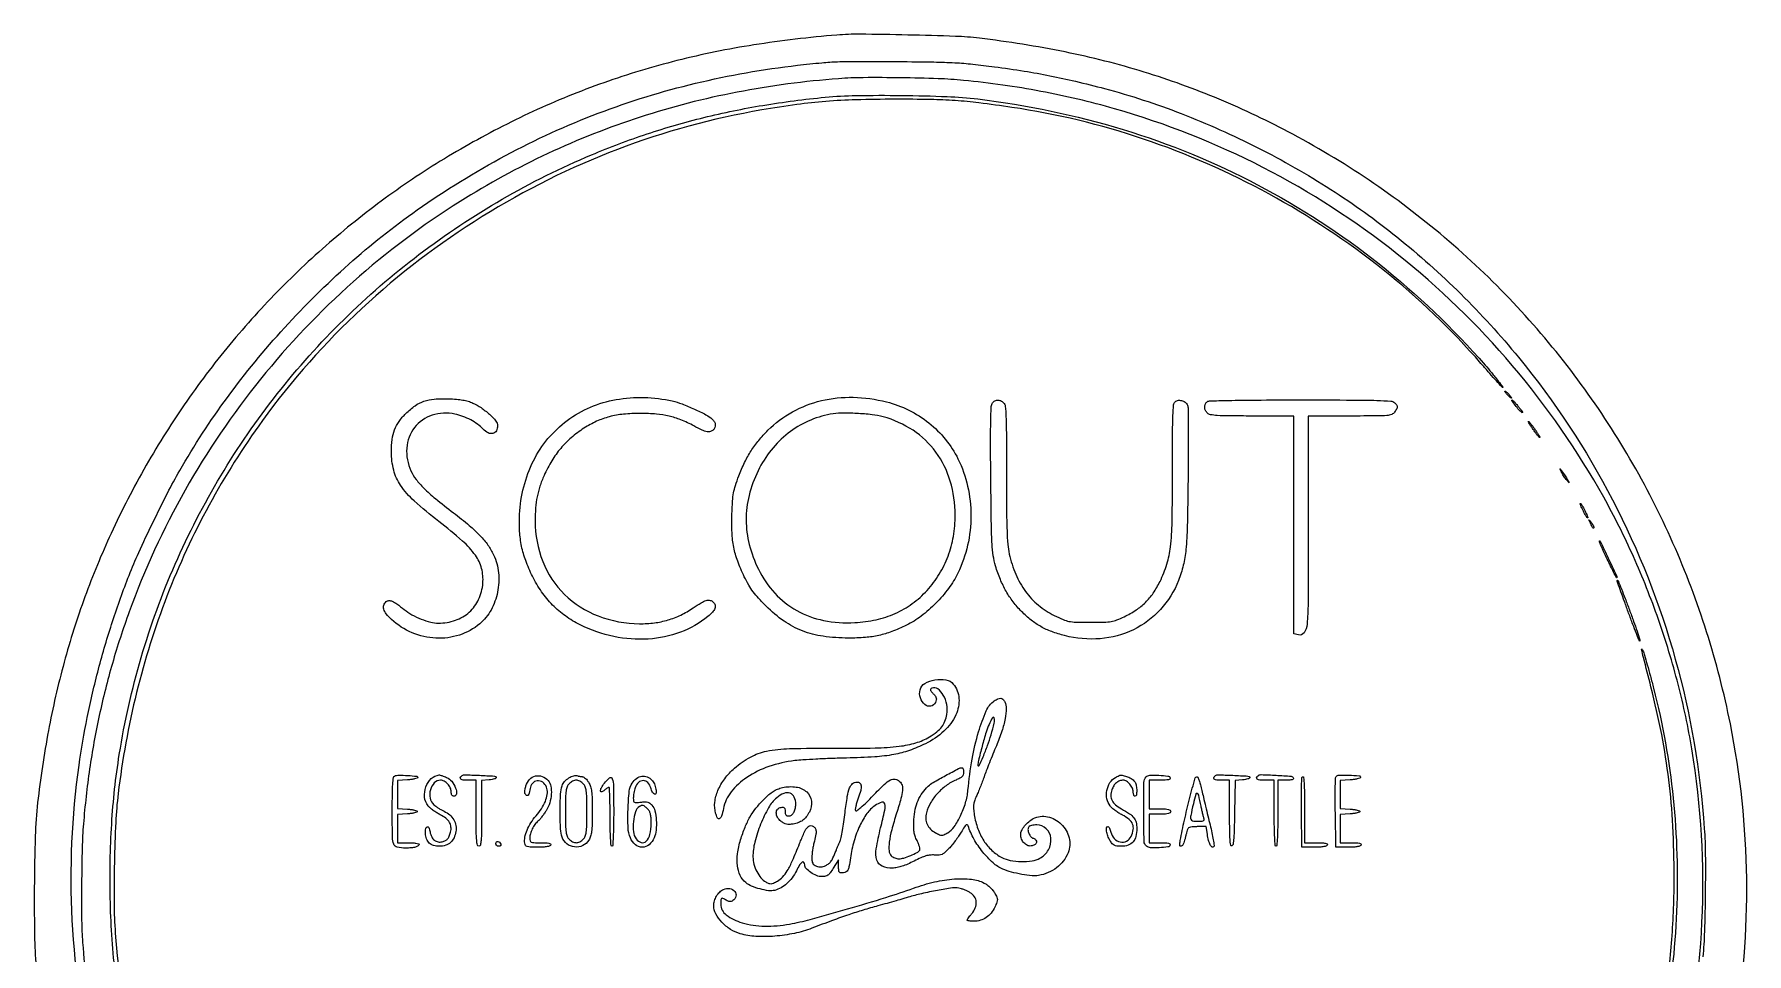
# Model space of a CAD drawing. Extents: x 0 to 960, y 0 to 960.
# Drawn here: x 0 to 960, y 445 to 960 of the extents above; entities that cross this region are included whole.
import ezdxf

# ---------------------------------------------------------------- set-up
doc = ezdxf.new("R2010")
doc.units = 0

msp = doc.modelspace()

# ---------------------------------------------------------------- linework, layer by layer
for points in [[(952.789233, 399.538783, 0.045292), (959.613566, 486.953732, 0.046314), (950.477466, 573.5, 0.05479), (918.32249, 674.85583, 0.055472), (865.018573, 766.353621, 0.055515), (792.947028, 843.833386, 0.055038), (705.39761, 903.814527, 0.023357), (664.115448, 923.451097, 0.02501), (622.100435, 938.658308, 0.024408), (577.851303, 949.884579, 0.020236), (529.862712, 957.589123, 0.020915), (516.408164, 958.62583, 0.003241), (489.687416, 959.3901, 0.003149), (462.943869, 959.813026, 0.022434), (450, 959.355314, 0.018942), (403.580265, 953.848151, 0.022657), (360.439787, 945.04597, 0.023414), (319.527049, 932.68545, 0.023152), (279.791581, 916.513593, 0.021634), (241.619235, 896.830846, 0.022221), (205.6405, 874.084782, 0.022281), (171.913873, 848.298765, 0.022026), (140.480669, 819.519331, 0.022026), (111.701235, 788.086127, 0.022281), (85.915218, 754.3595, 0.022221), (63.169154, 718.380765, 0.021634), (43.486407, 680.208419, 0.020889), (28.86367, 644.739607, 0.020691), (17.200157, 608.062283, 0.020247), (8.396796, 569.779385, 0.018164), (2.341581, 529.5, 0.020726), (0.997219, 510.714691, 0.006034), (0.477111, 481.707342, 0.005843), (0.645059, 452.883455, 0.024155), (1.790766, 435.5, 0.004498)], [(34.544123, 377.144473, -0.047175), (21.773273, 463.613191, -0.047887), (25.541954, 550.5, -0.01552), (30.113204, 577.116647, -0.01423), (36.43956, 604.187067, -0.014171), (44.327107, 630.972381, -0.015041), (53.579497, 656.73462, -0.013035), (58.992118, 669.502963, -0.00568), (66.809624, 686.178693, -0.0057), (75.070365, 702.80454, -0.011944), (81.947045, 715.5, -0.028738), (108.629252, 756.424629, -0.026018), (140.67108, 795.465265, -0.025998), (176.622702, 830.997648, -0.028571), (215, 861.428651, -0.030432), (264.404767, 891.885892, -0.032059), (316.307762, 915.533495, -0.032054), (370.816429, 932.354949, -0.0304), (428, 942.433858, -0.004289), (441.599408, 943.868504, -0.014924), (450.414175, 944.457146, -0.009905), (460.833457, 944.634545, -0.001114), (484.5, 944.515919, -0.002225), (504.282306, 944.284661, -0.009406), (516.130601, 943.870373, -0.012806), (526.103665, 943.077097, -0.007047), (538.257891, 941.622904, -0.006168), (554.984768, 939.171677, -0.009532), (569.364135, 936.600968, -0.009539), (583.627904, 933.485378, -0.006188), (600, 929.365837, -0.027878), (642.91243, 915.400823, -0.024809), (685.756722, 896.269179, -0.024724), (726.652126, 872.907284, -0.027145), (763.733154, 846.281414, -0.051763), (831.805318, 778.880276, -0.051963), (884.482031, 699.017303, -0.051868), (919.636943, 609.867085, -0.051201), (935.887975, 515, -0.014864), (936.439156, 500.354781, -0.00489), (936.398457, 478.793865, -0.004856), (935.93881, 457.297546, -0.015572), (935.047879, 443, -0.022924)], [(919.732598, 367.716231, 0.054418), (934.578926, 462.588282, 0.052684), (928.876753, 559.5, 0.022312), (921.200205, 595.754569, 0.020881), (910.183547, 632.005593, 0.020858), (896.167051, 667.252261, 0.022133), (879.509263, 700.5, 0.048789), (828.345459, 774.296235, 0.049021), (763.92575, 836.650656, 0.049091), (688.692145, 885.19654, 0.049214), (605.5, 918.096073, 0.011612), (585.005643, 923.438847, 0.011483), (564.20913, 927.846062, 0.011315), (542.93296, 931.350295, 0.010524), (521, 933.985172, 0.016083), (506.843882, 934.925827, 0.005179), (485.809673, 935.427206, 0.005138), (464.830079, 935.49433, 0.016909), (451, 934.928477, 0.028848), (394.133099, 927.355709, 0.030905), (339.839314, 913.384682, 0.031188), (288.134857, 892.972306, 0.030553), (239, 866.164906, 0.041807), (179.158546, 821.227598, 0.041112), (127.260248, 766.7276, 0.041094), (84.958607, 704.446184, 0.04169), (53.645346, 636.376985, 0.016695), (44.231582, 607.431672, 0.017146), (36.862489, 578.176948, 0.017034), (31.47537, 548.302473, 0.015999), (28.000157, 517.5, 0.014126), (27.304098, 504.152658, 0.00422), (26.989891, 483.768339, 0.004085), (27.014135, 463.524609, 0.016562), (27.537882, 451.205253, 0.024279), (33.639964, 402.309985, 0.027034)], [(45.642186, 434.956069, -0.020867), (43.026578, 475.870806, -0.020631), (43.822947, 517.468248, -0.024529), (48.111974, 556.5, -0.063686), (79.419904, 663.087622, -0.06366), (136.54739, 758.381407, -0.063522), (215.940876, 836.410318, -0.062924), (312.622382, 892.303621, -0.019479), (343.766626, 904.010023, -0.019757), (375.582003, 913.195799, -0.019358), (408.637556, 919.994897, -0.017123), (443.5, 924.549307, -0.020156), (460.800902, 925.507968, -0.00664), (486.281579, 925.553002, -0.006638), (511.749937, 924.921564, -0.020214), (529, 923.564905, -0.04427), (610.295077, 906.45918, -0.04686), (685.69424, 875.507859, -0.047072), (753.715288, 831.209328, -0.045464), (813.119659, 774.5, -0.008208), (816.673095, 770.292521, -0.006188), (820.443916, 765.557589, -0.008736), (822.995819, 762.149257, -0.913499), (822.824111, 762, -0.018375), (821.79723, 763.060773, -0.000964), (818.64078, 766.584375, -0.001521), (814.907315, 770.794017, -0.001105), (810.777607, 775.5, 0.044944), (755.948713, 827.916721, 0.043441), (692.035993, 870.364106, 0.043441), (621.750698, 901.129986, 0.044946), (548, 918.861338, 0.00534), (529.600925, 921.368537, 0.013861), (516.286974, 922.664497, 0.013189), (502.550854, 923.254645, 0.004442), (482.5, 923.408599, 0.006375), (460.736427, 923.104883, 0.013392), (443.849225, 922.200777, 0.014115), (427.602528, 920.431079, 0.007953), (408, 917.415608, 0.049205), (327.11794, 895.303022, 0.047848), (251.305265, 857.663794, 0.04781), (183.975567, 806.267111, 0.048964), (128.227351, 743.393698, 0.032363), (98.342724, 696.027556, 0.032299), (74.798093, 645.169928, 0.031965), (57.79822, 591.188471, 0.030286), (47.445953, 534.5, 0.018156), (46.099147, 518.459189, 0.006791), (45.334123, 495.883232, 0.006842), (45.183847, 473.14216, 0.016659), (45.860795, 456.391155, 0.03742), (55.961668, 388.877738, 0.039006)], [(913.881607, 419.019055, 0.019901), (917.719282, 452.838344, 0.018301), (919, 487.816565, 0.013078), (918.253226, 516.362285, 0.017302), (915.996143, 542.267003, 0.017619), (911.996727, 567.572903, 0.014423), (905.996996, 594.299397, -0.000327), (901.824942, 610.705829, -0.00776), (900.724321, 615.347003, -0.781357), (900.958181, 615.463329, -0.082765), (901.536524, 614.5, -0.022071), (902.384476, 612.035626, -0.002854), (903.93315, 606.68125, -0.003325), (905.693089, 600.302139, -0.00277), (907.480798, 593.5, -0.037542), (918.445763, 531.991746, -0.035713), (920.349546, 468.48898, -0.035553), (913.185313, 405.076424, -0.036411)]]:
    msp.add_lwpolyline(points, format="xyb")
for points in [[(826.5, 758, -0.012939), (827.159597, 757.232121, -0.02599), (827.63142, 756.5875, -0.034935), (827.889734, 756.12573, -0.549874), (827.809975, 756, -0.165568), (827.525997, 756.096686, -0.014322), (826.92517, 756.5875, -0.017642), (826.229731, 757.233916, -0.012769), (825.5, 758, -0.012939), (824.840403, 758.767879, -0.02599), (824.36858, 759.4125, -0.034935), (824.110266, 759.87427, -0.549874), (824.190025, 760, -0.165568), (824.474003, 759.903314, -0.014322), (825.07483, 759.4125, -0.017642), (825.770269, 758.766084, -0.012769)], [(246.17567, 753.277686, -0.047299), (250.740835, 750.684624, -0.033047), (255.35762, 746.972821, -0.030164), (259.052055, 743.141823, -0.178599), (260, 740.57264, -0.124961), (259.276849, 737.724326, -0.211414), (257.360812, 736.246971, -0.176947), (254.680685, 736.543319, -0.089999), (251.924314, 738.595162, 0.047348), (248.810423, 741.352794, 0.034794), (244.903058, 743.805839, 0.033715), (240.538736, 745.773942, 0.036261), (236.053294, 747.081991, 0.131734), (223.349952, 746.437405, 0.150934), (213.434332, 739.47372, 0.148614), (209.077919, 728.033931, 0.126805), (211.441056, 715.299014, 0.054544), (214.347891, 710.501187, 0.034566), (218.677264, 705.59285, 0.023657), (225.178878, 699.755912, 0.007836), (235.241533, 691.806567, -0.011338), (244.125374, 684.686838, -0.027668), (250.23932, 678.949769, -0.036577), (254.551159, 673.712034, -0.04543), (257.711874, 668.252973, -0.083291), (260.479078, 658.169182, -0.075057), (259.957047, 647.347828, -0.076444), (256.297434, 637.341732, -0.092279), (249.959409, 629.619298, -0.097031), (238.577748, 623.311757, -0.090629), (225.372142, 621.560698, -0.08829), (212.108037, 624.597322, -0.086095), (200.574854, 632.037767, -0.035967), (197.64303, 635.158594, -0.096879), (196.219375, 637.833307, -0.152255), (196.233485, 640.102273, -0.143387), (197.529614, 642.024577, -0.16429), (199.087796, 642.623664, -0.113788), (200.958753, 642.273113, -0.055305), (203.558658, 640.776503, -0.011651), (207.717689, 637.574482, 0.04456), (211.980619, 634.71802, 0.03122), (217.216472, 632.260272, 0.031717), (222.503528, 630.548925, 0.062489), (226.878582, 630, 0.082967), (236.355916, 631.583515, 0.100714), (244.104109, 636.1427, 0.102218), (249.374972, 643.304564, 0.087882), (251.741417, 652.367371, 0.084802), (251.002576, 660.637684, 0.090754), (247.552092, 667.980099, 0.057348), (240.314947, 675.987837, 0.015157), (227, 687, -0.017382), (213.223385, 698.49758, -0.061054), (205.63225, 707.177004, -0.086836), (201.801945, 715.676006, -0.062915), (200.509768, 726, -0.03183), (200.955083, 732.863888, -0.058388), (202.312914, 738.293124, -0.063639), (204.787565, 742.945841, -0.045858), (208.614088, 747.419604, -0.038473), (213.849032, 751.781342, -0.071522), (218.75334, 754.303177, -0.06461), (224.502945, 755.487304, -0.026337), (232.5, 755.65853, -0.012046), (236.963054, 755.411272, -0.023237), (240.51258, 754.962009, -0.028181), (243.489601, 754.268998, -0.034258)], [(357.847315, 754.418588, -0.035198), (363.290777, 752.778173, -0.015684), (370.208981, 749.89851, -0.014541), (376.704438, 746.721693, -0.061737), (380.25, 744.257996, -0.080872), (381.422168, 742.804955, -0.107127), (381.929415, 741.18799, -0.115143), (381.706866, 739.59417, -0.104727), (380.8, 738.2, -0.131888), (379.21093, 737.28353, -0.116167), (377.293703, 737.226808, -0.059033), (374.549908, 738.135008, -0.012073), (369.967275, 740.415313, 0.024309), (362.579416, 743.868668, 0.03961), (355.991196, 745.975228, 0.037665), (348.921257, 747.079942, 0.019616), (340, 747.441286, 0.024289), (330.481315, 746.990585, 0.040079), (322.558162, 745.581555, 0.043506), (315.434173, 743.036908, 0.035957), (308.364387, 739.157118, 0.033749), (301.241542, 733.839845, 0.04032), (295.343574, 727.895287, 0.039419), (290.373755, 720.964247, 0.029997), (286.030034, 712.687448, 0.025449), (283.666606, 706.637661, 0.031757), (282.127542, 700.806458, 0.029855), (281.277579, 694.542428, 0.018796), (281, 687.160878, 0.094096), (285.292077, 664.556014, 0.105067), (297.516928, 646.08473, 0.103642), (316.351827, 634.005828, 0.089296), (339.5, 629.660179, 0.033296), (347.80968, 630.151991, 0.040435), (355.443283, 631.751207, 0.041228), (362.596654, 634.523644, 0.037062), (369.471671, 638.517228, -0.015349), (373.960527, 641.392148, -0.064309), (376.89382, 642.668792, -0.122043), (379.033393, 642.752649, -0.146455), (380.8, 641.8, -0.130685), (381.7933, 640.087089, -0.157548), (381.706438, 638.237281, -0.099437), (380.402514, 636.146696, -0.033253), (377.75, 633.683445, -0.081939), (362.394243, 624.923392, -0.072706), (344.38516, 621.089465, -0.068902), (325.147902, 622.496015, -0.061629), (306.222337, 629.056301, -0.041185), (297.966179, 633.995206, -0.043261), (290.776607, 640.148562, -0.04247), (284.642864, 647.557017, -0.037036), (279.529459, 656.232051, -0.025647), (275.740422, 665.014743, -0.037847), (273.41839, 673.079032, -0.037796), (272.336578, 681.409323, -0.025486), (272.311412, 691, -0.103489), (280.090475, 720.893241, -0.118545), (298.999791, 743.488819, -0.116991), (326.334713, 755.209518, -0.098941)], [(477.800482, 753.912173, -0.052786), (490.307533, 749.283546, -0.05324), (501.529266, 742.149124, -0.053857), (510.879466, 732.893856, -0.056599), (517.85921, 722, -0.059068), (523.265236, 706.655723, -0.055606), (525.081975, 690.152029, -0.055315), (523.21752, 673.571192, -0.057201), (517.765903, 658, -0.046982), (512.602677, 649.482233, -0.035078), (505.448468, 641.141421, -0.035251), (497.252977, 633.935605, -0.049507), (488.964111, 628.83286, -0.021741), (480.741287, 625.264696, -0.036813), (473.556122, 623.102196, -0.035679), (465.976031, 621.976552, -0.019026), (456.5, 621.615839, -0.03521), (442.343971, 622.613953, -0.057222), (430.693574, 625.652187, -0.059873), (420.405325, 631.12692, -0.042963), (410.388841, 639.469944, -0.012097), (406.093818, 643.932869, -0.026463), (403.077788, 647.593718, -0.028988), (400.635631, 651.335519, -0.017739), (398.178634, 656, -0.023745), (394.453594, 664.765088, -0.039645), (392.277382, 672.474243, -0.037885), (391.287635, 680.672302, -0.019598), (391.233693, 691, -0.007404), (391.594063, 698.38265, -0.028619), (392.146588, 702.934093, -0.033665), (393.16952, 707.01967, -0.013205), (395.102238, 712.5, -0.021683), (398.360063, 720.02001, -0.029231), (401.98371, 726.488866, -0.030086), (406.246177, 732.344589, -0.025268), (411.422989, 738.015333, -0.068872), (425.2024, 748.335832, -0.067667), (441.348236, 754.601774, -0.065057), (459.154, 756.480695, -0.056104)], [(543.428571, 753.428571, -0.175033), (544.339143, 751.488576, -0.013145), (544.729313, 745.585372, -0.008807), (544.951488, 735.531437, -0.00112), (545, 713.875977, 0.001559), (545.063507, 693.50707, 0.00732), (545.307941, 681.800066, 0.01248), (545.773466, 674.111753, 0.033515), (546.60528, 668.697405, 0.045354), (550.248383, 657.327835, 0.05773), (555.679721, 647.754651, 0.06082), (562.887343, 640.062462, 0.059398), (571.788457, 634.259181, 0.013757), (576.794161, 631.953813, 0.054983), (580.020066, 630.976306, 0.040833), (583.805328, 630.586005, 0.005282), (591.946506, 630.5, 0.005357), (599.746656, 630.58358, 0.035111), (603.640954, 630.941388, 0.051621), (606.798671, 631.798223, 0.019552), (611, 633.610357, 0.034337), (617.622173, 637.357774, 0.048647), (622.880328, 641.617017, 0.048824), (627.202794, 646.79929, 0.034929), (631.006958, 653.325112, 0.039351), (634.882906, 663.049264, 0.04695), (636.908559, 672.704569, 0.02465), (637.796141, 686.624757, 0.003597), (638, 714.965523, -0.001181), (638.049578, 735.963795, -0.008341), (638.268002, 746.166784, -0.010275), (638.630283, 752.338075, -0.20242), (639.487014, 753.989223, -0.147172), (641.357968, 754.781302, -0.110138), (643.594989, 754.531605, -0.10888), (645.533955, 753.349589, -0.141057), (646.575043, 751.557028, -0.059892), (646.808827, 749.71531, -0.000833), (646.86465, 738.449153, -0.002322), (646.846922, 725.375276, -0.001526), (646.71066, 710.322258, -0.002619), (646.25558, 684.080487, -0.017947), (645.500668, 671.183433, -0.035056), (644.042508, 662.396097, -0.034764), (641.368455, 653.873224, -0.091719), (631.257956, 637.618781, -0.095375), (616.122648, 626.320544, -0.093079), (597.550323, 621.271377, -0.082742), (577.58544, 622.978148, -0.026424), (570.358001, 625.239416, -0.038881), (564.323547, 628.034612, -0.039761), (558.893853, 631.677841, -0.029429), (553.5, 636.498152, -0.031995), (548.748729, 641.929796, -0.033708), (544.819017, 647.833047, -0.032257), (541.580091, 654.446037, -0.024971), (538.896819, 662.007116, -0.034385), (537.600773, 667.739865, -0.02467), (536.91694, 674.274512, -0.010226), (536.551338, 684.871272, -0.001027), (536.248159, 710.170285, -0.001578), (536.119832, 729.115133, -0.005051), (536.20175, 741.746994, -0.003276), (536.413085, 750.878853, -0.115942), (536.957338, 752.920285, -0.116955), (538.194568, 754.318894, -0.134632), (539.8663, 754.92163, -0.12458), (541.713344, 754.605525, -0.092265)], [(762.428571, 753.428571, -0.036773), (763.572579, 752.102667, -0.160237), (763.895063, 751.131496, -0.132199), (763.607635, 750.051225, -0.022027), (762.443296, 748.222506, -0.150564), (760.765405, 746.917863, -0.068444), (758.027787, 746.290302, -0.02081), (752.746909, 746.041632, -0.00136), (737.443296, 746), (714, 746), (714, 685.622445, -0.000812), (713.927966, 641.266184, -0.021183), (713.38331, 629.332187, -0.126416), (711.727371, 624.642917, -0.316401), (708.512986, 623.407385), (706, 624.038104), (706, 685.019052), (706, 746), (682.571429, 746, -0.002053), (669.567868, 746.053396, -0.013641), (663.086593, 746.283537, -0.023925), (659.262607, 746.708263, -0.158032), (657.571429, 747.571429, -0.083766), (656.502244, 749.074612, -0.098202), (656.061067, 750.764707, -0.104542), (656.307965, 752.412105, -0.107488), (657.2, 753.8, -0.190536), (658.689279, 754.445234, -0.002349), (669.310907, 754.738288, -0.004622), (684.43714, 754.944626, -0.001099), (709.628571, 755, -0.000787), (739.172209, 754.953485, -0.006651), (752.47248, 754.734663, -0.008423), (760.351302, 754.367259, -0.182475)], [(832.146806, 750.75, -0.008774), (833.314987, 749.196823, -0.032757), (833.965784, 748.162973, -0.345982), (833.923912, 747.91883, -0.366666), (833.684155, 747.911186, -0.04732), (832.050661, 749.481202, -0.016343), (829.995429, 752.033369, -0.009887), (828.139749, 754.602685, -0.605059), (828.347876, 755, -0.208258), (828.641325, 754.872233, -0.005022), (829.663489, 753.751562, -0.010137), (830.841359, 752.378814, -0.006615)], [(446.341178, 746.972711, 0.061541), (433.929505, 743.115797, 0.059881), (422.704302, 736.328433, 0.058662), (413.213254, 726.927231, 0.054806), (405.912646, 715.371646, 0.052119), (400.870515, 701.550725, 0.06214), (399.189418, 687.78855, 0.062086), (400.940945, 674.025338, 0.051894), (406.054379, 660.201329, 0.070898), (415.276664, 646.707869, 0.080912), (427.541792, 637.026177, 0.078274), (442.596927, 631.521731, 0.061134), (459.984577, 630.26459, 0.041825), (471.970631, 631.8748, 0.050535), (482.749756, 635.424487, 0.052419), (492.273603, 640.926319, 0.051103), (500.534737, 648.329974, 0.046401), (507.399522, 657.450114, 0.048923), (512.324814, 667.524369, 0.047934), (515.271906, 678.551099, 0.041397), (516.261395, 690.5, 0.071747), (513.509412, 709.562777, 0.086551), (505.499812, 725.757869, 0.08877), (492.677801, 737.987455, 0.080059), (475.954657, 745.554072, 0.038705), (469.726361, 746.737386, 0.015629), (461.096134, 747.42168, 0.015557), (452.480136, 747.566079, 0.041025)], [(841, 738.5, -0.007084), (842.15209, 736.773615, -0.01276), (843.039732, 735.321875, -0.007839), (843.688808, 734.154888, -0.566836), (843.596081, 734, -0.222204), (843.301167, 734.137869, -0.005495), (842.333482, 735.321875, -0.010846), (841.222766, 736.775338, -0.007047), (840, 738.5, -0.007084), (838.84791, 740.226385, -0.01276), (837.960268, 741.678125, -0.007839), (837.311192, 742.845112, -0.566836), (837.403919, 743, -0.222204), (837.698833, 742.862131, -0.005495), (838.666518, 741.678125, -0.010846), (839.777234, 740.224662, -0.007047)], [(859.128441, 710.5), (860.110332, 708.5), (858.481892, 710.5, -0.015847), (857.786721, 711.411306, -0.010446), (857.043375, 712.5, -0.010515), (856.364094, 713.590339, -0.019941), (855.871559, 714.5), (854.889668, 716.5), (856.518108, 714.5, -0.015847), (857.213279, 713.588694, -0.010446), (857.956625, 712.5, -0.010515), (858.635906, 711.409661, -0.019941)], [(869, 693, -0.009323), (869.747106, 691.465529, -0.016702), (870.294332, 690.175, -0.012218), (870.656813, 689.160667, -0.510981), (870.540648, 689, -0.247499), (870.26842, 689.143545, -0.008607), (869.588082, 690.175, -0.01426), (868.818255, 691.467002, -0.009274), (868, 693, -0.009323), (867.252894, 694.534471, -0.016702), (866.705668, 695.825, -0.012218), (866.343187, 696.839333, -0.510981), (866.459352, 697, -0.247499), (866.73158, 696.856455, -0.008607), (867.411918, 695.825, -0.01426), (868.181745, 694.532998, -0.009274)], [(874, 683.642204, -0.161007), (873.854728, 683.202762, -0.489146), (873.586824, 683.196761, -0.053694), (873.055586, 684.014628, -0.006075), (872.080288, 686, -0.001053), (871.280547, 687.688401, -0.260205), (871.291678, 687.849775, -0.508695), (871.39989, 687.85537, -0.001461), (872.444834, 686.55887, -0.022242), (873.040098, 685.744118, -0.024166), (873.54317, 684.901384, -0.024594), (873.900605, 684.14347, -0.098188)], [(886.893621, 655.5, -0.768169), (886.71736, 655.456508, -0.004273), (885.429964, 657.846421, -0.006865), (883.833619, 660.974819, -0.003641), (881.937397, 664.89207, -0.002764), (880.051265, 668.919224, -0.004314), (878.476184, 672.410049, -0.001334), (877.147762, 675.445195, -0.139266), (877.087911, 675.89207, -0.738904), (877.465812, 675.950909, -0.001079), (882.048762, 666.472564, -0.001298), (886.568259, 657.010928, -0.115978)], [(893.946291, 637.403759, -0.00313), (896.28424, 630.977903, -0.004906), (898.205625, 625.420562, -0.001519), (899.804195, 620.597075, -0.162045), (899.801253, 619.915258, -0.693826), (899.552113, 619.907272, -0.00199), (897.825993, 624.158159, -0.005553), (895.823219, 629.312036, -0.003122), (893.5, 635.612137, 0.00004), (891.176288, 642.035257, 0.000062), (889.164583, 647.592404, 0.000019), (887.418306, 652.413897, 0.001852), (887.166667, 653.100638, -0.045633), (887.073608, 653.445272, -0.083297), (887.071771, 653.735812, -0.131605), (887.157349, 653.926625, -0.225587), (887.311704, 654, -0.30602), (887.572244, 653.824063, -0.000653), (889.457942, 649.124854, -0.003901), (891.551492, 643.766992, -0.002373)], [(515.236946, 595.883053, -0.161082), (518.418699, 587.873956, -0.124482), (516.643434, 578.591227, -0.098701), (510.016167, 569.566689, -0.070516), (499.64517, 562.474297, -0.030586), (490.633323, 558.686813, -0.039111), (481.930803, 556.385452, -0.02968), (471.268749, 555.08894, -0.009803), (455.5, 554.425337, 0.003419), (446.873438, 554.172595, 0.0035), (438.31875, 553.803421, 0.003393), (430.897961, 553.380609, 0.014652), (426.5, 552.970396, 0.051174), (411.900292, 549.635555, 0.066194), (399.593164, 543.553021, 0.077145), (390.79228, 535.432711, 0.119191), (386.458034, 526.089563, -0.021345), (385.441474, 521.931399, -0.192397), (384.310969, 520.482563, -0.43075), (383.177123, 520.815267, -0.050672), (382.112471, 523.554832, -0.097693), (381.656484, 529.653157, -0.06954), (383.416075, 536.294592, -0.062479), (387.199863, 542.862789, -0.052415), (392.694983, 548.735759, -0.052061), (401.656222, 554.997106, -0.077163), (410.634032, 558.292741, -0.043656), (423.481749, 559.718712, -0.007068), (448.644171, 559.94882, 0.005819), (471.434717, 560.100296, 0.025094), (484.950802, 561.027072, 0.042491), (494.24709, 562.946084, 0.063118), (501.846652, 566.290438, 0.03033), (506.006159, 569.143912, 0.062482), (508.788549, 571.933662, 0.071804), (510.556446, 575.050831, 0.053548), (511.595224, 578.87013, 0.086341), (511.519296, 584.415973, 0.082641), (509.584305, 589.702928, 0.106725), (506.537515, 593.118439, 0.254319), (503.272063, 593.550906, 0.089355), (502.563869, 593.12191, 0.278275), (502.403079, 592.611353, 0.11623), (502.775737, 591.876161, 0.013408), (504.015225, 590.483794, -0.026494), (505.225467, 589.050478, -0.104623), (505.714229, 588.011613, -0.122585), (505.700813, 586.954362, -0.042747), (505.186461, 585.509891, -0.246362), (502.58868, 583.493051, -0.222235), (499.275114, 584.375598, -0.142919), (496.769647, 588.123922, -0.138681), (496.634322, 592.67916, -0.203523), (499.305954, 596.21206, -0.088029), (504.962815, 598.2524, -0.085656), (511.123765, 598.250305, -0.177322)], [(544.077582, 585.855037, -0.131691), (544.924343, 582.2308, -0.039477), (544.289355, 576.54747, -0.032965), (542.435365, 569.466672, -0.019488), (539.348667, 561.289996, 0.003075), (537.43435, 556.682545, 0.002557), (535.453914, 551.760186, 0.002581), (533.686592, 547.233736, 0.006993), (532.49484, 544, -0.005231), (531.465415, 541.176084, -0.003827), (530.26596, 538.06223, -0.003867), (529.08423, 535.129723, -0.008538), (528.12678, 532.913973, 0.023192), (527.059974, 530.231975, 0.054957), (526.586634, 528.138862, 0.05093), (526.562384, 525.898576, 0.017599), (526.970034, 522.684115, 0.04551), (528.992947, 514.837004, 0.057869), (532.303149, 508.13666, 0.061884), (536.84223, 502.726648, 0.06491), (542.5, 498.69207, 0.078267), (547.122102, 497.090203, 0.039676), (553.266012, 496.485621, 0.039716), (559.346716, 496.854646, 0.088695), (563.733073, 498.293316, 0.14341), (568.527323, 503.02411, 0.151207), (569.885814, 509.491544, 0.179044), (567.317889, 514.842586, 0.194662), (561.986437, 517, 0.02533), (560.457507, 516.922493, 0.032089), (559.062512, 516.689555, 0.033618), (557.960027, 516.352354, 0.164765), (557.464874, 515.943165, 0.156345), (557.065872, 514.336348, 0.078912), (557.534959, 512.280021, 0.077961), (558.628885, 510.44421, 0.143593), (560.059194, 509.481212, -0.146905), (561.472773, 508.516091, -0.244032), (561.75462, 507.134984, -0.191674), (560.758814, 505.841662, -0.105462), (558.838142, 505.192908, -0.135243), (556.717274, 505.520521, -0.102545), (554.801715, 506.906915, -0.093699), (553.466185, 509.070259, -0.091812), (553, 511.587648, -0.115954), (553.523083, 513.812893, -0.051452), (555.146471, 516.376162, -0.048668), (557.444079, 518.771203, -0.057977), (560.038636, 520.51998, -0.174602), (568.043005, 521.578914, -0.141684), (575.705819, 517.435564, -0.137373), (580.129215, 509.720391, -0.162233), (579.508975, 501.367238, -0.063605), (576.836988, 496.730861, -0.066134), (573.115622, 492.983603, -0.06434), (568.448696, 490.259902, -0.055227), (562.995803, 488.636003, -0.069757), (559.341907, 488.490454, -0.019563), (553.670041, 489.281625, -0.020448), (547.754284, 490.595855, -0.035564), (543, 492.22748, -0.082704), (537.483918, 495.737687, -0.040493), (531.739209, 501.804971, -0.039397), (526.764029, 509.102197, -0.052683), (523.539611, 516.433005, 0.188776), (523.046957, 517.039409, 0.322365), (522.427418, 516.972034, 0.067694), (521.480586, 515.856084, 0.007434), (519.711159, 512.992914, -0.015571), (518.210783, 510.651187, -0.010279), (516.349185, 508.051914, -0.010348), (514.432963, 505.596942, -0.019668), (512.775427, 503.717689, -0.018132), (510.520322, 501.520394, -0.078518), (508.961185, 500.500145, -0.092731), (507.294925, 500.096283, -0.030934), (504.775427, 500.118937, 0.044322), (502.299529, 500.074991, 0.045456), (499.891713, 499.59396, 0.034119), (497.087598, 498.550494, 0.012515), (493.277512, 496.71244, -0.015452), (489.718393, 495.021146, -0.025258), (486.595479, 493.837803, -0.029359), (483.763591, 493.105649, -0.037722), (481.093384, 492.786682, -0.112303), (475.419728, 493.820198, -0.224184), (472.458479, 497.156803, -0.112666), (472.066872, 503.631703, -0.02137), (474.509122, 515.277763, 0.008246), (476.86068, 525.189126, 0.115641), (476.810491, 528.825994, 0.442551), (475.171868, 529.707303, 0.065318), (471.39406, 527.786975, 0.087486), (466.876599, 523.360203, 0.045254), (462.863461, 516.519716, 0.040258), (459.664307, 508.011275, 0.032842), (457.602107, 498.5, -0.006079), (456.799768, 493.528552, -0.066603), (456.193252, 491.603215, -0.167002), (455.279793, 490.659556, -0.088801), (453.705302, 490.183578, -0.037597), (452.128021, 490.118436, -0.221342), (451.408742, 490.483392, -0.151852), (451.070973, 491.36947, -0.015699), (451, 493.629358), (451, 497.391561), (448.022024, 492.695781, -0.016513), (446.244772, 490.087906, -0.07723), (444.963753, 488.806828, -0.108708), (443.57785, 488.196709, -0.049574), (441.598749, 488, -0.097964), (438.684807, 488.576458, -0.051736), (435.426621, 490.331076, -0.052122), (432.794797, 492.554678, -0.193649), (432, 494.529877, 0.148266), (431.560523, 495.979358, 0.418744), (430.625709, 496.158078, 0.104314), (429.132389, 494.58283, 0.022801), (427.313644, 491.294678, -0.04279), (424.919493, 487.347062, -0.051197), (422.011097, 484.116738, -0.055215), (418.723211, 481.743729, -0.067339), (415.20257, 480.335994, -0.094215), (411.809171, 480.138856, -0.032507), (406.968763, 481.094071, -0.032877), (402.213725, 482.699243, -0.077206), (399.01767, 484.638585, -0.106887), (395.865346, 488.714387, -0.081425), (394.285982, 494.148075, -0.065905), (394.36126, 500.843198, -0.03908), (396.113877, 508.644665, -0.020523), (398.606759, 515.688687, -0.03424), (401.339483, 521.351064, -0.037019), (404.648997, 526.271569, -0.029833), (408.879869, 531.039869, -0.015082), (411.956061, 533.935871, -0.03864), (414.392994, 535.780116, -0.047843), (416.752289, 536.993367, -0.036884), (419.513531, 537.86458, -0.09408), (427.206624, 538.205502, -0.149258), (433.128202, 535.420271, -0.183369), (435.73891, 530.307473, -0.147723), (434.602379, 524.19798, -0.045636), (432.878448, 521.499255, -0.068953), (430.886327, 519.554208, -0.070195), (428.46836, 518.247066, -0.049257), (425.470982, 517.459322, -0.028414), (423.319455, 517.239642, -0.06818), (421.726568, 517.385333, -0.073141), (420.299613, 517.944354, -0.036795), (418.69188, 519.027727, -0.094129), (416.752371, 521.254425, -0.134891), (416.081234, 523.770152, -0.179806), (416.849025, 525.789916, -0.179553), (418.75, 526.819551, -0.049221), (419.908861, 526.869085, -0.18449), (420.56218, 526.576922, -0.161847), (420.904822, 525.893075, -0.03591), (421, 524.569551, 0.042443), (421.103632, 523.350909, 0.121377), (421.441163, 522.576945, 0.151219), (422.045934, 522.147183, 0.079581), (422.964816, 522, 0.151801), (424.541575, 522.489998, 0.103523), (425.846616, 523.857907, 0.082346), (426.709331, 525.949249, 0.056793), (427, 528.5, 0.105061), (426.143655, 532.53048, 0.207248), (423.778788, 534.704506, 0.181574), (420.302964, 534.619095, 0.081311), (416.336044, 532.208366, 0.087685), (411.739884, 526.611559, 0.032701), (407.324575, 517.406415, 0.032945), (404.051575, 507.395738, 0.063523), (403.01645, 499.039901, 0.065281), (403.568755, 494.942971, 0.053354), (405.173165, 490.818504, 0.055364), (407.517945, 487.302893, 0.090828), (410.267397, 485.029902, 0.033814), (411.954818, 484.23126, 0.112171), (413.161446, 484.047607, 0.088367), (414.485627, 484.38381, 0.016326), (416.752355, 485.5, 0.086515), (419.650318, 487.762244, 0.05094), (422.258973, 491.313278, 0.030463), (425.135788, 496.964293, 0.007673), (429.107213, 506.5, -0.008532), (431.561907, 512.365522, -0.052156), (433.184382, 515.214881, -0.131107), (434.638067, 516.410323, -0.201124), (436.24514, 516.459425, -0.119024), (437.652364, 515.489773, -0.149976), (438.312637, 514.060616, -0.080189), (438.256178, 511.80072, -0.017199), (437.399938, 507.961042, 0.014521), (436.863818, 505.616071, 0.011194), (436.411232, 503.031228, 0.01135), (436.097085, 500.595182, 0.026394), (436, 498.757321, 0.025946), (436.106732, 496.701879, 0.098335), (436.484964, 495.478295, 0.124673), (437.247277, 494.649947, 0.053928), (438.592284, 493.964914, 0.044374), (439.927315, 493.588768, 0.059862), (441.178286, 493.505629, 0.059101), (442.425563, 493.721382, 0.041847), (443.750043, 494.239665, 0.04557), (445.526427, 495.323198, 0.08004), (446.724286, 496.552942, 0.047649), (447.83197, 498.499722, 0.007739), (449.554459, 502.5, -0.000355), (450.247843, 504.178101, -0.000321), (450.967232, 505.9125, -0.000321), (451.613549, 507.46509, -0.001025), (452.047637, 508.5, 0.055658), (452.453278, 509.869289, 0.003782), (453.138285, 513.878125, 0.00538), (453.869026, 518.683353, 0.004008), (454.575684, 524, -0.009498), (455.86993, 532.981351, -0.052237), (457.157018, 537.696224, -0.119185), (458.835909, 540.107992, -0.183371), (461.186372, 541, -0.176741), (462.831121, 540.399863, -0.19716), (463.609597, 538.910851, -0.090382), (463.374243, 536.239314, -0.022436), (462.016344, 532.043702, 0.015335), (461.219394, 529.695617, 0.020989), (460.65727, 527.535334, 0.018367), (460.340166, 525.750814, 0.174929), (460.496994, 525.004863, 0.443028), (461.14722, 524.884431, 0.014063), (463.484816, 526.771138, 0.01718), (466.519051, 529.550269, 0.007452), (470.368388, 533.441448, -0.009858), (476.584863, 539.665298, -0.069075), (480.047406, 542.181122, -0.169019), (482.645267, 542.58849, -0.139962), (485.171259, 541.345012, -0.140736), (486.514107, 539.182037, -0.093357), (486.777758, 536.253539, -0.045031), (485.918987, 531.69961, -0.008273), (483.445871, 523.5, 0.012939), (480.733421, 514.193663, 0.03314), (479.398631, 507.307922, 0.046068), (479.235735, 502.395256, 0.183642), (480.449212, 499.693645, 0.065572), (481.292822, 499.046397, 0.039594), (482.432179, 498.50396, 0.039027), (483.671678, 498.137883, 0.054395), (484.821429, 498.021962, 0.073228), (487.532316, 498.443864, 0.023724), (491.357889, 499.831761, 0.020734), (494.963268, 501.515595, 0.135529), (496.41445, 502.861577, 0.181214), (496.545458, 503.524747, 0.027893), (496.248302, 504.858151, 0.028109), (495.697373, 506.460067, 0.021076), (494.920358, 508.156112, -0.032014), (493.819463, 510.704809, -0.05028), (493.245292, 513.018422, -0.038584), (493.062062, 515.805326, -0.011587), (493.209454, 520.057206, -0.03634), (493.958462, 525.765294, -0.050151), (495.501407, 530.694838, -0.053713), (497.889206, 534.954853, -0.051829), (501.154838, 538.664966, -0.055704), (503.97946, 540.742549, -0.006291), (510.925642, 544.63069, -0.003863), (518.211798, 548.516968, -0.121154), (520.175997, 549, -0.2588), (520.492809, 548.824247, -0.060977), (520.757949, 548.255186, -0.047783), (520.940074, 547.435828, -0.030817), (521, 546.464463, -0.080019), (520.781653, 545.108859, -0.114002), (520.150275, 544.070739, -0.07703), (518.923571, 543.150534, -0.021223), (516.742487, 542.103942, 0.05484), (511.143825, 538.938915, 0.052961), (506.294422, 534.599794, 0.054039), (502.550666, 529.433509, 0.062508), (500.217395, 523.82517, 0.07705), (499.82273, 520.426472, 0.095554), (500.543399, 517.330739, 0.093654), (502.380632, 514.679614, 0.071125), (505.231429, 512.574702, 0.016097), (507.509907, 511.440696, 0.109319), (508.731976, 511.177864, 0.113301), (509.931349, 511.460675, 0.017848), (512.081023, 512.615312, 0.109415), (515.729261, 515.990616, 0.040081), (519.278487, 522.101892, 0.038887), (522.070508, 529.336712, 0.048932), (523.445841, 536.382175, -0.019657), (525.808966, 553.871423, -0.028311), (529.37207, 569.073958, -0.030619), (533.638939, 580.83439, -0.138505), (538.209118, 586.433918, -0.041024), (540.251315, 587.627762, -0.137184), (541.764996, 587.894366, -0.172568), (542.987427, 587.318727, -0.074521)], [(535.227957, 573.269792, 0.032581), (533.616409, 568.926283, 0.006753), (531.390237, 561.085341, 0.004522), (529.304919, 553.055642, 0.075536), (529.046561, 550.322815, 0.770973), (529.654643, 550.199113, 0.013166), (531.927924, 555.135306, 0.013719), (534.444021, 561.475019, 0.017052), (536.416733, 567.502958, 0.012744), (538.100672, 573.918509, 0.109053), (538.141861, 576.870062, 0.677845), (537.225411, 577.033138, 0.033781)], [(215.261501, 543.5, -0.261599), (214.885343, 543.092853, -0.022723), (213.474058, 542.705653, -0.025273), (211.640685, 542.387547, -0.016727), (209.511501, 542.200096), (204, 541.900192), (204, 534), (204, 526.099808), (209.511501, 525.799904, -0.017007), (211.624077, 525.612726, -0.027316), (213.403999, 525.294347, -0.025909), (214.733784, 524.907024, -0.319105), (215.023002, 524.5, -0.319105), (214.733784, 524.092976, -0.025909), (213.403999, 523.705653, -0.027316), (211.624077, 523.387274, -0.017007), (209.511501, 523.200096), (204, 522.900192), (204, 514.950096), (204, 507), (210, 507, -0.013984), (212.300233, 506.935656, -0.022959), (214.2375, 506.737678, -0.019213), (215.71974, 506.458493, -0.349861), (216, 506.106989, -0.253081), (215.514591, 505.209415, -0.076503), (214.055498, 504.546272, -0.04854), (211.718685, 504.128599, -0.019969), (208.5, 504, -0.050873), (203.733723, 504.486211, -0.259907), (201.790398, 506.162914, -0.084618), (201.092368, 509.965993, -0.003172), (201, 524.523655, -0.003054), (201.057939, 534.01032, -0.012681), (201.272994, 539.731075, -0.012617), (201.606141, 543.499877, -0.271129), (202.25, 544.359383, -0.101086), (204.685199, 544.845055, -0.015331), (209.670964, 544.669025, -0.009361), (214.737675, 544.238984, -0.453044)], [(231.396795, 543.607569, -0.126282), (234.31765, 541.400858, -0.07601), (236.490985, 537.612264, -0.114569), (236.956088, 534.334357, -0.3889), (235.5, 533, -0.140575), (234.88002, 533.177821, -0.118484), (234.4, 533.666667, -0.088208), (234.09863, 534.456621, -0.04716), (234, 535.5, 0.111534), (233.498702, 537.719338, 0.075423), (232.039434, 539.876054, 0.077136), (230.048669, 541.457816, 0.130087), (228, 542, 0.202063), (224.543389, 540.543633, 0.127213), (222.333117, 536.685253, 0.116911), (222.170963, 531.971115, 0.159701), (224.25, 528.298469, 0.028893), (225.363822, 527.395574, 0.014068), (226.880094, 526.368702, 0.013903), (228.522544, 525.385631, 0.019515), (230.043937, 524.607997, -0.071988), (233.14024, 522.591687, -0.08079), (235.397954, 519.848479, -0.084328), (236.603748, 516.636564, -0.088165), (236.654429, 513.257923, -0.069532), (235.568276, 509.743153, -0.100166), (233.634515, 507.136252, -0.103947), (230.899446, 505.549277, -0.079821), (227.480674, 505, -0.069216), (224.163339, 505.461435, -0.117216), (221.727406, 506.823321, -0.121345), (220.218342, 509.096112, -0.077445), (219.616132, 512.226663, -0.036843), (219.721034, 514.97216, -0.293554), (220.484599, 515.910796, -0.396801), (221.400133, 515.481268, -0.043752), (222.123844, 513.048855, 0.0661), (223.076414, 510.301469, 0.107515), (224.622631, 508.389258, 0.124113), (226.648175, 507.461132, 0.10746), (228.989983, 507.534692, 0.053732), (230.777349, 508.192934, 0.098886), (231.999679, 509.136419, 0.08389), (232.888757, 510.590053, 0.0305), (233.652493, 512.890432, 0.090449), (233.883207, 515.79861, 0.109485), (233.025776, 518.391722, 0.093035), (231.005886, 520.680947, 0.04998), (227.808717, 522.696152, -0.023421), (225.861663, 523.783631, -0.019292), (223.89075, 525.116952, -0.019717), (222.17467, 526.484328, -0.048052), (221.058717, 527.652483, -0.143661), (219.094538, 532.553829, -0.110797), (219.815572, 538.295829, -0.116754), (222.856804, 542.957361, -0.171504), (227.282119, 544.936614, -0.088811), (227.758167, 544.890633, -0.009744), (228.813429, 544.572354, -0.011663), (230.063433, 544.136153, -0.009177)], [(259.255085, 543.5, -0.338658), (259.077103, 543.093707, -0.047358), (258.179619, 542.703423, -0.038324), (256.861774, 542.382402, -0.02253), (255.25, 542.192502), (251, 541.885004), (251, 523.442502, -0.002403), (250.950731, 513.191407, -0.017888), (250.729667, 508.32375, -0.035147), (250.322916, 505.658082, -0.350677), (249.5, 505, -0.350929), (248.676779, 505.658933, -0.034985), (248.27027, 508.333333, -0.017834), (248.049248, 513.215502, -0.002394), (248, 523.5), (248, 542), (243.5, 542, -0.021389), (240.783275, 542.116268, -0.118455), (239.405718, 542.574844, -0.330205), (239.105229, 543.336511, -0.131577), (239.700461, 544.367127, -0.204959), (241.395694, 545.046349, -0.005269), (249.776959, 544.763153, -0.004185), (258.27952, 544.314781, -0.328494)], [(288.25, 541.80232, -0.1309), (289.785278, 538.645288, -0.06415), (290.074233, 534.14974, -0.05928), (289.174851, 529.272533, -0.066589), (287.170792, 524.945781, -0.011809), (285.960171, 523.139088, -0.011716), (284.6625, 521.386718, -0.01164), (283.457075, 519.908569, -0.043911), (282.604855, 519.072833, 0.066533), (280.890944, 517.233295, 0.041723), (279.392316, 514.697643, 0.041892), (278.344608, 511.96942, 0.07085), (278, 509.54966, 0.069948), (278.207501, 508.073661, 0.227449), (278.846485, 507.354781, 0.092396), (280.237441, 507.054507, 0.007086), (284.083333, 507, -0.01046), (286.969205, 506.939622, -0.043846), (288.688584, 506.715753, -0.102246), (289.564923, 506.323462, -0.328026), (289.75, 505.75, -0.232954), (289.195423, 505.188836, -0.041205), (287.72008, 504.810241, -0.030611), (285.514406, 504.571924, -0.011607), (282.416667, 504.5, -0.006988), (278.27983, 504.557821, -0.066122), (276.533142, 504.839709, -0.172086), (275.648911, 505.488338, -0.114397), (275.190599, 506.672544, -0.084232), (275.282114, 510.111701, -0.048974), (276.476255, 514.076568, -0.044503), (278.602939, 518.167982, -0.039501), (281.496931, 521.996545, 0.037288), (284.596938, 526.060188, 0.049637), (286.732129, 530.18212, 0.05741), (287.779873, 534.057253, 0.099141), (287.619338, 537.380543, 0.14385), (285.886489, 540.326922, 0.168152), (282.93741, 541.644692, 0.189462), (280.063079, 540.794932, 0.175238), (278.418801, 538.18335, -0.006011), (277.640988, 534.815536, -0.075072), (277.145905, 533.607198, -0.328603), (276.572307, 533.366643, -0.137742), (275.799314, 533.800686, -0.116994), (275.33061, 534.560944, -0.082509), (275.175125, 535.556724, -0.052984), (275.334097, 536.925513, -0.017403), (275.848954, 538.89019, -0.115787), (277.916546, 542.48758, -0.148056), (281.208238, 544.392554, -0.151388), (284.947033, 544.130999, -0.122484)], [(307.596486, 544, -0.152534), (308.279626, 543.786631, -0.038833), (309.190564, 543.045313, -0.035933), (310.147102, 541.994013, -0.029727), (311.01096, 540.75, -0.059929), (312.057416, 538.455043, -0.046724), (312.641917, 535.774888, -0.025527), (312.922297, 531.793143, -0.004814), (312.992524, 524.5, -0.004915), (312.921997, 517.324885, -0.024422), (312.646095, 513.302921, -0.04392), (312.084608, 510.603912, -0.063758), (311.093115, 508.385092, -0.148573), (307.722464, 505.379376, -0.136727), (303.130728, 504.631437, -0.136171), (298.799975, 506.366101, -0.146973), (296.135324, 510.041655, -0.073405), (295.239326, 514.728827, -0.010575), (295.032331, 524.498904, -0.010574), (295.238645, 534.26901, -0.073423), (296.134345, 538.955539, -0.101227), (297.525581, 541.2913, -0.066924), (299.926011, 543.305722, -0.070163), (302.612337, 544.5197, -0.156071), (304.831787, 544.463537, 0.026524), (305.445472, 544.285802, 0.015689), (306.19328, 544.136164, 0.015676), (306.95119, 544.033398, 0.025861)], [(300, 540, 0.100049), (298.908074, 538.354853, 0.064641), (298.324074, 536.136574, 0.028399), (298.058516, 532.430864, 0.003689), (298, 524.5, 0.003689), (298.058516, 516.569136, 0.028399), (298.324074, 512.863426, 0.064641), (298.908074, 510.645147, 0.100049), (300, 509, 0.043841), (300.912834, 508.234602, 0.036641), (302, 507.5875, 0.038133), (303.089956, 507.142753, 0.077955), (304, 507, 0.077955), (304.910044, 507.142753, 0.038133), (306, 507.5875, 0.036641), (307.087166, 508.234602, 0.043841), (308, 509, 0.100049), (309.091926, 510.645147, 0.064641), (309.675926, 512.863426, 0.028399), (309.941484, 516.569136, 0.003689), (310, 524.5, 0.003689), (309.941484, 532.430864, 0.028399), (309.675926, 536.136574, 0.064641), (309.091926, 538.354853, 0.100049), (308, 540, 0.043841), (307.087166, 540.765398, 0.036641), (306, 541.4125, 0.038133), (304.910044, 541.857247, 0.077955), (304, 542, 0.077955), (303.089956, 541.857247, 0.038133), (302, 541.4125, 0.036641), (300.912834, 540.765398, 0.043841)], [(325, 524.5, -0.003712), (324.938494, 516.21535, -0.009098), (324.737179, 510.125, -0.00419), (324.456747, 505.426699, -0.394435), (324, 505, -0.390135), (323.54968, 505.414453, -0.005593), (323.265152, 509.375, -0.010654), (323.062324, 514.543291, -0.004479), (323, 521.5, 0.003813), (322.951755, 527.826841, 0.006352), (322.802818, 533.153125, 0.001617), (322.601358, 537.739937, 0.400477), (322.328741, 538, 0.124233), (321.966739, 537.908645, 0.020839), (321.346634, 537.540239, 0.021706), (320.639378, 537.034097, 0.017755), (319.928018, 536.434857, -0.096421), (318.368031, 535.49271, -0.508594), (317.668323, 535.961133, -0.138022), (318.101364, 537.774263, -0.035062), (319.772591, 540.331511, -0.062956), (322.702611, 543.324956, -0.521321), (324.231205, 542.867539, -0.076572), (324.905115, 538.847, -0.003307)], [(346.423359, 542.084688, -0.084796), (347.800941, 539.91823, -0.051693), (348.681564, 537.008618, -0.073426), (348.782233, 534.722798, -0.479966), (347.947728, 534.184091, -0.133593), (347.371481, 534.567725, -0.042489), (346.756072, 535.406666, -0.038945), (346.199941, 536.501175, -0.034693), (345.794978, 537.711401, 0.123339), (344.174673, 540.684498, 0.206633), (341.61679, 541.823219, 0.198862), (338.956441, 540.756651, 0.115883), (337.083581, 537.809917, 0.022519), (336.668442, 536.420776, 0.01545), (336.318302, 534.813303, 0.015602), (336.07689, 533.241203, 0.030301), (336, 531.973614, 0.038543), (336.124906, 530.355664, 0.236863), (336.595795, 529.695021, 0.139284), (337.58347, 529.48491, 0.011266), (340.252557, 529.724999, -0.022893), (342.533099, 529.876793, -0.071361), (344.057133, 529.690247, -0.090351), (345.26225, 529.116277, -0.052681), (346.458768, 528.045561, -0.127888), (348.086504, 524.927881, -0.040482), (348.85555, 519.692676, -0.040833), (348.762466, 514.113987, -0.074506), (347.651233, 509.70771, -0.118618), (344.847465, 505.877671, -0.177979), (340.996669, 504.469914, -0.177589), (337.144571, 505.890461, -0.118096), (334.33883, 509.731492, -0.089077), (333.086899, 515.380521, -0.018333), (333.048508, 525.625217, -0.016664), (333.724405, 535.814406, -0.120701), (335.348927, 540.409778, -0.086252), (337.832881, 543.064819, -0.124765), (340.780495, 544.305326, -0.135858), (343.77788, 543.944027, -0.111765)], [(612.871886, 543.894816, -0.037007), (614.15733, 543.337024, -0.033047), (615.398482, 542.57699, -0.034579), (616.422864, 541.740685, -0.081582), (617.021109, 540.960558, -0.08107), (617.742425, 538.852006, -0.042645), (617.971487, 536.084738, -0.041223), (617.763509, 533.645282, -0.365977), (617, 533, -0.226478), (616.617064, 533.182831, -0.074992), (616.29375, 533.734375, -0.057076), (616.073116, 534.542644, -0.038131), (616, 535.5, 0.110729), (615.523745, 537.624182, 0.06685), (614.115459, 539.799122, 0.068874), (612.25289, 541.44975, 0.147969), (610.434259, 542, 0.087639), (608.375406, 541.636333, 0.087439), (606.563887, 540.589246, 0.079881), (605.096407, 538.891716, 0.058728), (604.044116, 536.633674, 0.078492), (603.518231, 533.418156, 0.117482), (604.159979, 530.65798, 0.102553), (606.073271, 528.226672, 0.049682), (609.352988, 525.980986, -0.021112), (613.932418, 523.215147, -0.080157), (616.380668, 520.954751, -0.108876), (617.597014, 518.426425, -0.057941), (618, 514.960545, -0.058432), (617.480279, 510.528506, -0.12008), (615.89978, 507.436084, -0.134026), (613.21233, 505.625614, -0.081776), (609.412721, 505, -0.023085), (606.864811, 505.117697, -0.094295), (605.382787, 505.54443, -0.105961), (604.251493, 506.458372, -0.033164), (602.98904, 508.25, -0.046651), (601.741799, 510.803918, -0.056072), (601.083357, 513.393024, -0.078753), (601.122486, 515.332266, -0.363171), (601.920545, 516, -0.231643), (602.319196, 515.804838, -0.044619), (602.766421, 515.108796, -0.039242), (603.185071, 514.128125, -0.027215), (603.507442, 512.966116, 0.134129), (605.395252, 509.365238, 0.153367), (608.764286, 507.450109, 0.172469), (612.32819, 507.91257, 0.169766), (614.828561, 510.523076, 0.065059), (616.016354, 514.39591, 0.138977), (615.680281, 517.48034, 0.128359), (613.738193, 520.088566, 0.051649), (609.973861, 522.513245, -0.023049), (607.991232, 523.635593, -0.018989), (605.983939, 525.006425, -0.019401), (604.235704, 526.408463, -0.04742), (603.098652, 527.601714, -0.118125), (601.261935, 531.592278, -0.095843), (601.237864, 536.315598, -0.096839), (602.970879, 540.666094, -0.123759), (606.110071, 543.604493, -0.016616), (608.053441, 544.598701, -0.099511), (609.151769, 544.868968, -0.084559), (610.345411, 544.718002, -0.010226)], [(636.753964, 543.25, -0.32781), (636.56734, 542.676586, -0.101759), (635.688639, 542.284409, -0.043793), (633.968033, 542.060451, -0.010477), (631.083333, 542), (625, 542), (625, 534), (625, 526), (631, 526, -0.010614), (634.035942, 525.935548, -0.050675), (635.75, 525.6875, -0.113455), (636.662288, 525.22303, -0.222027), (637, 524.5, -0.222027), (636.662288, 523.77697, -0.113455), (635.75, 523.3125, -0.050675), (634.035942, 523.064452, -0.010614), (631, 523), (625, 523), (625, 515), (625, 507), (631.083333, 507, -0.010478), (633.967925, 506.939542, -0.043788), (635.688644, 506.715576, -0.101715), (636.567563, 506.323409, -0.32779), (636.754329, 505.75, -0.286441), (635.438455, 504.654584, -0.02134), (630.579506, 504.198416, -0.024798), (625.676627, 504.191811, -0.16253), (623.415627, 505.070023, -0.217774), (622.095874, 507.807567, -0.003969), (621.89037, 524.338846, -0.004248), (621.956232, 540.792685, -0.195666), (623.24145, 543.84145, -0.185226), (625.361203, 544.785781, -0.02414), (630.396564, 544.808579, -0.021554), (635.395434, 544.373358, -0.288084)], [(654.485503, 536.25, 0.003184), (655.331805, 532.476279, 0.00133), (656.518622, 527.399298, 0.001316), (657.817653, 521.97202, 0.001706), (659.038813, 517.002929, -0.008031), (660.087857, 512.48856, -0.01282), (660.822695, 508.596909, -0.007427), (661.295731, 505.382981, -0.233267), (661.04557, 504.64557, -0.384881), (660.142985, 504.599871, -0.107122), (659.179789, 505.807817, -0.051977), (658.260764, 508.280476, -0.021961), (657.528232, 511.75), (656.824204, 516), (651.880717, 516, 0.01932), (649.790946, 515.919222, 0.037951), (648.147615, 515.665584, 0.04857), (646.993471, 515.275328, 0.208981), (646.517987, 514.75, 0.011991), (646.292463, 514.019968, 0.002045), (645.902321, 512.61875, 0.00223), (645.458086, 510.968788, 0.001986), (645.010828, 509.25, -0.032196), (643.999589, 506.146278, -0.210837), (642.857705, 505.025947, -0.523371), (642.10924, 505.542468, -0.046749), (642.356382, 508.25, -0.009274), (644.694514, 519.608944, -0.007636), (647.597745, 531.637918, -0.001802), (650.644382, 543.291978, -0.34015), (651.564714, 544, -0.287601), (652.156908, 543.628654, -0.022557), (652.925196, 541.839088, -0.023871), (653.723006, 539.371282, -0.012677)], [(681.255085, 543.5, -0.337845), (681.077847, 543.093793, -0.047737), (680.186181, 542.703743, -0.038523), (678.875542, 542.383078, -0.022652), (677.272341, 542.193594), (673.044681, 541.887188), (672.772341, 523.776058, -0.003381), (672.580943, 514.997151, -0.013357), (672.282455, 509.602418, -0.013119), (671.893898, 506.026023, -0.28626), (671.25, 505.249131, -0.467231), (670.59694, 505.652277, -0.018718), (670.261222, 508.803733, -0.014369), (670.052751, 514.017904, -0.002806), (670, 523.416667), (670, 542), (665.5, 542, -0.021389), (662.783275, 542.116268, -0.118455), (661.405718, 542.574844, -0.330205), (661.105229, 543.336511, -0.131577), (661.700461, 544.367127, -0.204959), (663.395694, 545.046349, -0.005269), (671.776959, 544.763153, -0.004185), (680.27952, 544.314781, -0.328494)], [(705.752272, 543.25, -0.275376), (705.629521, 542.694074, -0.131943), (704.98489, 542.295578, -0.057579), (703.687305, 542.064448, -0.015312), (701.583333, 542), (697, 542), (697, 523.5, -0.003937), (696.938251, 515.658034, -0.009564), (696.736486, 509.875, -0.004594), (696.454798, 505.423018, -0.393171), (696, 505, -0.393171), (695.545202, 505.423018, -0.004594), (695.263514, 509.875, -0.009564), (695.061749, 515.658034, -0.003937), (695, 523.5), (695, 542), (690, 542, -0.018482), (686.986435, 542.111432, -0.107751), (685.473155, 542.560698, -0.333286), (685.128015, 543.325102, -0.142476), (685.700461, 544.367127, -0.206003), (687.652816, 545.144831, -0.007102), (696.032866, 544.797272, -0.005905), (704.509413, 544.224542, -0.301522)], [(712, 525.5), (712, 507), (718.583333, 507, -0.009451), (721.729676, 506.940525, -0.04057), (723.589451, 506.718354, -0.093621), (724.546759, 506.328546, -0.34229), (724.75, 505.75, -0.232954), (724.195423, 505.188836, -0.041205), (722.72008, 504.810241, -0.030611), (720.514406, 504.571924, -0.011607), (717.416667, 504.5), (710.5, 504.5), (710.22886, 524.25, -0.003458), (710.170049, 532.882442, -0.009464), (710.286116, 538.981099, -0.004892), (710.504507, 543.552178, -0.397464), (710.97886, 544, -0.392154), (711.45135, 543.562076, -0.00519), (711.736201, 539.220748, -0.009948), (711.93878, 533.475567, -0.003838)], [(743.261501, 543.5, -0.261599), (742.885343, 543.092853, -0.022723), (741.474058, 542.705653, -0.025273), (739.640685, 542.387547, -0.016727), (737.511501, 542.200096), (732, 541.900192), (732, 534), (732, 526.099808), (737.511501, 525.799904, -0.017007), (739.624077, 525.612726, -0.027316), (741.403999, 525.294347, -0.025909), (742.733784, 524.907024, -0.319105), (743.023002, 524.5, -0.319105), (742.733784, 524.092976, -0.025909), (741.403999, 523.705653, -0.027316), (739.624077, 523.387274, -0.017007), (737.511501, 523.200096), (732, 522.900192), (732, 514.950096), (732, 507), (738.083333, 507, -0.01046), (740.969205, 506.939622, -0.043846), (742.688584, 506.715753, -0.102246), (743.564923, 506.323462, -0.328026), (743.75, 505.75, -0.232954), (743.195423, 505.188836, -0.041205), (741.72008, 504.810241, -0.030611), (739.514406, 504.571924, -0.011607), (736.416667, 504.5), (729.5, 504.5), (729.227129, 523.469207, -0.002597), (729.159433, 530.834711, -0.003909), (729.183973, 537.255955, -0.001606), (729.26556, 542.74878, -0.087307), (729.463397, 543.76521, -0.299096), (730.864595, 544.772181, -0.015275), (736.737573, 544.838726, -0.015533), (742.500625, 544.548703, -0.459703)], [(339.399704, 527.234687, 0.169293), (337.205492, 524.328247, 0.05237), (336.064545, 518.88482, 0.052355), (336.079723, 513.15672, 0.126607), (337.556704, 509.222506, 0.166728), (340.429727, 507.13053, 0.27883), (343.238685, 507.832529, 0.141626), (345.332507, 511.659143, 0.054877), (346, 517.722506, 0.01412), (345.908041, 520.978101, 0.04518), (345.590701, 523.124613, 0.066428), (344.984771, 524.688059, 0.070868), (344, 526, 0.023742), (342.539673, 527.32786, 0.10747), (341.522521, 527.852667, 0.150936), (340.56639, 527.816894, 0.063014)], [(649.678149, 528.784454, 0.005246), (648.203142, 522.165723, 0.113507), (648.237369, 520.183955, 0.296156), (649.233184, 519.253224, 0.043972), (652.106989, 519, 0.016872), (654.006669, 519.064121, 0.06799), (655.140744, 519.297854, 0.164146), (655.663215, 519.707056, 0.24138), (655.724458, 520.275669, -0.030101), (655.470162, 521.079969, -0.003428), (655.018643, 522.931569, -0.004134), (654.514313, 525.144638, -0.003354), (654.009094, 527.525669, 0.005655), (652.67809, 533.659342, 0.272173), (651.8462, 534.540813, 0.420119), (651.006184, 534.068069, 0.008243)], [(261.770833, 506.1875, -0.134046), (261.795817, 505.735738, -0.144529), (261.585286, 505.348828, -0.119977), (261.158616, 505.089234, -0.077096), (260.583333, 505, -0.099038), (259.979073, 505.120875, -0.097945), (259.465104, 505.465104, -0.097945), (259.120875, 505.979073, -0.099038), (259, 506.583333, -0.190724), (259.346973, 507.459866, -0.244413), (260.153639, 507.742973, -0.165501), (261.122932, 507.250696, -0.113253)], [(532.5, 484.422802, -0.039675), (534.219125, 483.34912, -0.030326), (535.918187, 481.923185, -0.030764), (537.397643, 480.336483, -0.047127), (538.450337, 478.780272, -0.018688), (539.606576, 476.465131, -0.105836), (539.899014, 475.125521, -0.094026), (539.636753, 473.712062, -0.013169), (538.481944, 470.959959, -0.06312), (536.428083, 467.607816, -0.074913), (533.702455, 465.091597, -0.077019), (530.423404, 463.539113, -0.071988), (526.75, 463.003738, -0.015181), (525.312403, 463.045963, -0.024862), (524.101562, 463.179006, -0.022139), (523.184968, 463.368077, -0.343392), (523, 463.605644, -0.144099), (523.108277, 463.973549, -0.009394), (523.734375, 464.906135, -0.013041), (524.542316, 466.000141, -0.009329), (525.5, 467.182369, 0.075065), (527.535627, 470.505115, 0.116301), (528.096446, 473.806935, 0.13107), (527.113571, 476.733884, 0.110055), (524.75, 479.011789, 0.024789), (523.272978, 479.815141, 0.016722), (521.517044, 480.589078, 0.016869), (519.764216, 481.224868, 0.031866), (518.308021, 481.597497, 0.083251), (514.721343, 481.671703, 0.008609), (506.352641, 480.298401, 0.011625), (497.453211, 478.465515, 0.018862), (490, 476.450187, -0.005349), (487.493853, 475.699309, -0.00116), (483.15, 474.45922, -0.00121), (478.115631, 473.047779, -0.001158), (473, 471.639647, 0.007347), (464.702046, 469.244658, 0.007788), (456.638621, 466.650524, 0.006565), (447.567275, 463.442001, 0.00318), (436.046063, 459.112528, -0.040279), (426.20548, 456.226242, -0.031777), (415.21205, 454.662943, -0.032596), (404.578095, 454.529437, -0.056655), (395.882369, 455.984585, -0.072399), (390.431742, 458.441865, -0.062139), (385.584415, 462.460545, -0.066322), (382.181007, 467.207514, -0.121192), (381.01645, 471.79966, -0.079403), (381.419622, 474.443654, -0.059898), (382.64514, 477.119743, -0.060687), (384.446195, 479.391558, -0.088158), (386.547837, 480.839842, -0.147441), (390.011837, 481.309474, -0.181027), (392.832022, 479.70896, -0.235678), (393.470572, 477.02434, -0.197352), (391.753456, 474.614478, -0.056954), (390.818673, 474.164972, -0.093431), (389.952773, 474.03577, -0.086778), (389.054691, 474.228435, -0.043477), (388.017025, 474.757295, 0.019555), (386.167853, 475.813954, 0.283017), (385.446806, 475.762259, 0.227354), (385.066161, 475.066332, 0.01335), (385, 472.588894, 0.238614), (388.063183, 466.535641, 0.088099), (396.891446, 462.182363, 0.066242), (409.49395, 460.276597, 0.049631), (423.5, 461.419022, 0.021426), (435.03983, 464.040937, 0.003971), (456.002195, 469.937351, 0.004513), (477.481192, 476.374295, 0.011303), (493, 481.565319, -0.029601), (504.77393, 485.030375, -0.038724), (515.864053, 486.702222, -0.044262), (525.430045, 486.546758, -0.093837)]]:
    msp.add_lwpolyline(points, format="xyb", close=True)

doc.saveas('drawing.dxf')
